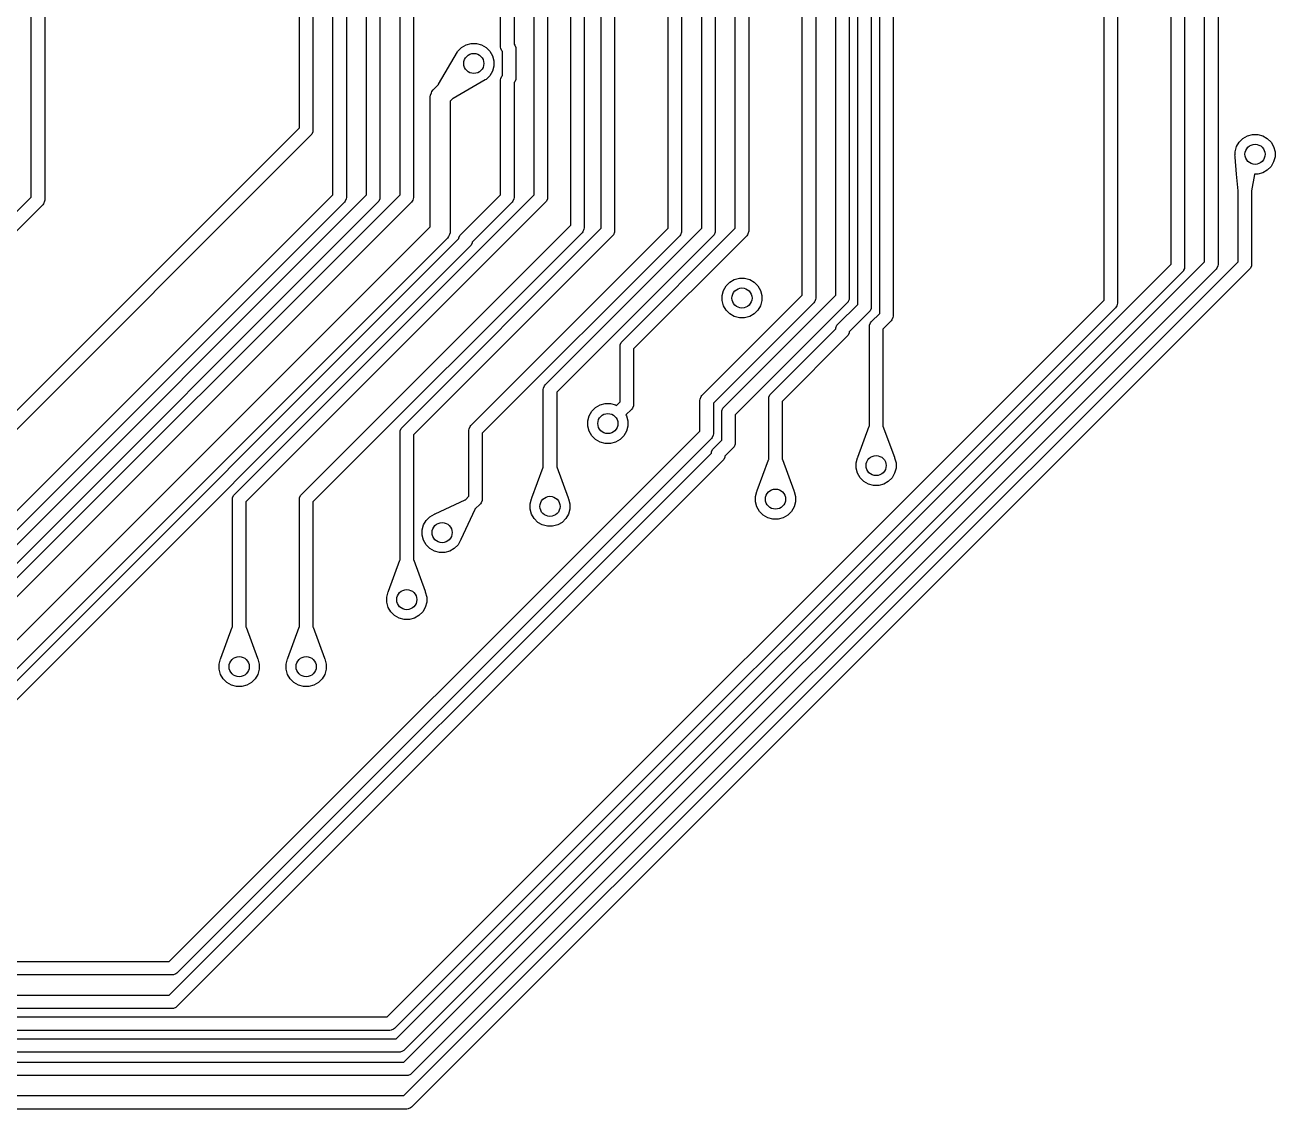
# Model space of a CAD drawing. Header units: inches. Extents: x 2.81 to 6.14, y -3.53 to -1.72.
# Drawn here: x 5.406 to 6.14, y -3.528 to -2.891 of the extents above; entities that cross this region are included whole.
import ezdxf

# ---------------------------------------------------------------- set-up
doc = ezdxf.new("R2010")
doc.units = ezdxf.units.IN
doc.header["$MEASUREMENT"] = 0
doc.layers.add('B.Cu', color=153, linetype='CONTINUOUS', true_color=0x4d7fc4)

msp = doc.modelspace()

# ---------------------------------------------------------------- linework, layer by layer
at = {"layer": 'B.Cu', "linetype": 'CONTINUOUS'}
for p, q in [((5.68504, -2.90373), (5.68504, -2.5037)), ((5.69291, -2.50365), (5.69291, -2.90212)), ((6.03937, -3.05251), (6.03937, -2.54307)), ((6.04724, -2.54302), (6.04724, -3.05414)), ((5.58661, -2.9905), (5.58661, -2.59843)), ((5.59449, -2.60004), (5.59449, -2.99213)), ((5.80315, -3.01018), (5.80315, -2.61974)), ((5.81102, -2.61811), (5.81102, -3.01181)), ((5.8622, -3.04955), (5.8622, -2.64745)), ((5.87008, -2.64906), (5.87008, -3.05118)), ((5.82283, -3.01018), (5.82283, -2.65748)), ((5.83071, -2.65909), (5.83071, -3.01181)), ((5.88189, -3.04955), (5.88189, -2.66659)), ((5.88976, -2.66661), (5.88976, -3.05118)), ((5.89476, -3.05488), (5.89476, -2.6825)), ((5.90264, -2.68413), (5.90264, -3.05651)), ((5.62598, -2.9905), (5.62598, -2.70757)), ((5.63386, -2.7092), (5.63386, -2.99213)), ((5.72619, -3.0084), (5.72619, -2.74516)), ((5.73407, -2.74622), (5.73407, -3.01003)), ((5.6063, -2.9905), (5.6063, -2.75591)), ((5.61417, -2.75752), (5.61417, -2.99213)), ((5.70472, -2.9905), (5.70472, -2.75953)), ((5.7126, -2.75958), (5.7126, -2.99213)), ((5.56693, -2.95113), (5.56693, -2.76556)), ((5.5748, -2.76717), (5.5748, -2.95276)), ((5.78346, -3.01018), (5.78346, -2.76556)), ((5.79134, -2.76717), (5.79134, -3.01181)), ((6.09843, -3.02987), (6.09843, -2.76556)), ((6.1063, -2.76717), (6.1063, -3.0315)), ((5.74409, -3.01018), (5.74409, -2.77559)), ((5.75197, -2.77722), (5.75197, -3.01181)), ((6.07874, -3.03134), (6.07874, -2.77929)), ((6.08661, -2.77924), (6.08661, -3.03297)), ((5.40945, -2.99197), (5.40945, -2.81496)), ((5.41732, -2.81659), (5.41732, -2.9936)), ((5.90764, -3.06022), (5.90764, -2.82858)), ((5.91551, -2.83021), (5.91551, -3.06185)), ((5.64866, -2.92554), (5.65966, -2.90664)), ((5.65966, -2.90664), (5.65992, -2.9062)), ((5.65966, -2.90664), (5.65966, -2.90664)), ((5.65992, -2.9062), (5.6621, -2.90402)), ((5.6621, -2.90402), (5.66477, -2.90247)), ((5.66477, -2.90247), (5.66775, -2.90168)), ((5.66775, -2.90168), (5.67083, -2.90168)), ((5.67083, -2.90168), (5.67381, -2.90247)), ((5.67381, -2.90247), (5.67648, -2.90402)), ((5.67648, -2.90402), (5.67866, -2.9062)), ((5.67866, -2.9062), (5.6802, -2.90887)), ((5.68511, -2.9045), (5.68504, -2.90373)), ((5.6857, -2.90592), (5.68511, -2.9045)), ((5.6861, -2.9064), (5.6857, -2.90592)), ((5.6861, -2.92037), (5.6861, -2.9064)), ((5.69291, -2.90212), (5.69331, -2.9026)), ((5.69331, -2.9026), (5.6939, -2.90402)), ((5.6939, -2.90402), (5.69398, -2.90479)), ((5.69398, -2.90479), (5.69398, -2.92198)), ((5.6802, -2.90887), (5.681, -2.91184)), ((5.681, -2.91184), (5.681, -2.91493)), ((5.67866, -2.92058), (5.67648, -2.92276)), ((5.6802, -2.91791), (5.67866, -2.92058)), ((5.681, -2.91493), (5.6802, -2.91791)), ((5.68511, -2.92227), (5.6857, -2.92086)), ((5.6857, -2.92086), (5.6861, -2.92037)), ((5.64543, -2.9289), (5.64861, -2.92571)), ((5.64861, -2.92571), (5.64866, -2.92554)), ((5.67603, -2.92302), (5.65714, -2.93402)), ((5.67606, -2.923), (5.67603, -2.92302)), ((5.67648, -2.92276), (5.67606, -2.923)), ((5.68504, -2.92304), (5.68511, -2.92227)), ((5.68504, -2.9905), (5.68504, -2.92304)), ((5.69331, -2.92417), (5.69291, -2.92465)), ((5.69291, -2.92465), (5.69291, -2.99213)), ((5.6939, -2.92275), (5.69331, -2.92417)), ((5.69398, -2.92198), (5.6939, -2.92275)), ((5.6437, -2.93307), (5.64381, -2.93192)), ((5.6437, -3.00936), (5.6437, -2.93307)), ((5.64381, -2.93192), (5.64436, -2.93061)), ((5.64436, -2.93061), (5.6447, -2.92979)), ((5.6447, -2.92979), (5.64543, -2.9289)), ((5.65699, -2.93404), (5.65551, -2.93552)), ((5.65551, -2.93552), (5.65551, -3.01181)), ((5.65714, -2.93402), (5.65699, -2.93404)), ((5.2664, -3.25165), (5.56693, -2.95113)), ((5.57365, -2.95554), (5.27082, -3.25837)), ((5.57414, -2.95494), (5.57365, -2.95554)), ((5.57473, -2.95352), (5.57414, -2.95494)), ((5.5748, -2.95276), (5.57473, -2.95352)), ((6.11869, -2.95955), (6.12087, -2.95737)), ((6.12087, -2.95737), (6.12354, -2.95583)), ((6.12354, -2.95583), (6.12652, -2.95503)), ((6.12652, -2.95503), (6.1296, -2.95503)), ((6.1296, -2.95503), (6.13258, -2.95583)), ((6.13258, -2.95583), (6.13525, -2.95737)), ((6.13525, -2.95737), (6.13743, -2.95955)), ((6.11635, -2.9652), (6.11715, -2.96222)), ((6.11635, -2.96689), (6.11635, -2.9652)), ((6.11715, -2.96222), (6.11869, -2.95955)), ((6.13743, -2.95955), (6.13897, -2.96222)), ((6.13897, -2.96222), (6.13977, -2.9652)), ((6.13977, -2.9652), (6.13977, -2.96828)), ((6.11628, -2.96711), (6.11635, -2.96689)), ((6.11635, -2.96793), (6.11628, -2.96711)), ((6.11635, -2.96828), (6.11635, -2.96793)), ((6.11639, -2.96845), (6.11635, -2.96828)), ((6.11724, -2.97842), (6.11639, -2.96845)), ((6.13897, -2.97126), (6.13743, -2.97393)), ((6.13977, -2.96828), (6.13897, -2.97126)), ((6.11807, -2.98818), (6.11724, -2.97842)), ((6.12782, -2.97869), (6.12605, -2.98822)), ((6.1296, -2.97845), (6.12779, -2.97845)), ((6.12779, -2.97845), (6.12782, -2.97869)), ((6.13258, -2.97765), (6.1296, -2.97845)), ((6.13525, -2.97611), (6.13258, -2.97765)), ((6.13743, -2.97393), (6.13525, -2.97611)), ((5.17776, -3.22366), (5.40945, -2.99197)), ((5.29971, -3.2774), (5.58661, -2.9905)), ((5.30652, -3.29028), (5.6063, -2.9905)), ((5.31333, -3.30315), (5.62598, -2.9905)), ((5.41725, -2.99437), (5.41666, -2.99579)), ((5.41732, -2.9936), (5.41725, -2.99437)), ((5.52871, -3.16651), (5.70472, -2.9905)), ((5.59382, -2.99431), (5.59334, -2.99491)), ((5.59441, -2.99289), (5.59382, -2.99431)), ((5.59449, -2.99213), (5.59441, -2.99289)), ((5.61351, -2.99431), (5.61302, -2.99491)), ((5.6141, -2.99289), (5.61351, -2.99431)), ((5.61417, -2.99213), (5.6141, -2.99289)), ((5.63319, -2.99431), (5.63271, -2.99491)), ((5.63349, -2.9936), (5.63319, -2.99431)), ((5.63378, -2.99289), (5.63349, -2.9936)), ((5.63386, -2.99213), (5.63378, -2.99289)), ((5.66166, -3.01387), (5.68504, -2.9905)), ((5.69225, -2.99431), (5.69176, -2.99491)), ((5.69284, -2.99289), (5.69225, -2.99431)), ((5.69291, -2.99213), (5.69284, -2.99289)), ((5.71193, -2.99431), (5.71145, -2.99491)), ((5.71252, -2.99289), (5.71193, -2.99431)), ((5.7126, -2.99213), (5.71252, -2.99289)), ((6.11811, -2.98826), (6.11807, -2.98818)), ((6.11811, -3.02987), (6.11811, -2.98826)), ((6.12605, -2.98822), (6.12598, -2.98833)), ((6.12598, -2.98833), (6.12598, -3.0315)), ((5.41617, -2.99639), (5.18218, -3.23038)), ((5.59334, -2.99491), (5.30412, -3.28412)), ((5.61302, -2.99491), (5.31093, -3.297)), ((5.63271, -2.99491), (5.31774, -3.30987)), ((5.41666, -2.99579), (5.41617, -2.99639)), ((5.71145, -2.99491), (5.53543, -3.17092)), ((5.69176, -2.99491), (5.66835, -3.01832)), ((5.3322, -3.32087), (5.6437, -3.00936)), ((5.56808, -3.16651), (5.72619, -3.0084)), ((5.65378, -3.01599), (5.33882, -3.33095)), ((5.33913, -3.33771), (5.66055, -3.01629)), ((5.73292, -3.01281), (5.5748, -3.17092)), ((5.62714, -3.12714), (5.74409, -3.01018)), ((5.75082, -3.01459), (5.63386, -3.13155)), ((5.65452, -3.01509), (5.65378, -3.01599)), ((5.65502, -3.01387), (5.65452, -3.01509)), ((5.6554, -3.01296), (5.65502, -3.01387)), ((5.65551, -3.01181), (5.6554, -3.01296)), ((5.66055, -3.01629), (5.66059, -3.01589)), ((5.66059, -3.01589), (5.66118, -3.01447)), ((5.66118, -3.01447), (5.66166, -3.01387)), ((5.66757, -3.12607), (5.78346, -3.01018)), ((5.79019, -3.01459), (5.67429, -3.13049)), ((5.71126, -3.10207), (5.80315, -3.01018)), ((5.80987, -3.01459), (5.71798, -3.10648)), ((5.7334, -3.01221), (5.73292, -3.01281)), ((5.73399, -3.01079), (5.7334, -3.01221)), ((5.73407, -3.01003), (5.73399, -3.01079)), ((5.7513, -3.014), (5.75082, -3.01459)), ((5.75189, -3.01258), (5.7513, -3.014)), ((5.75197, -3.01181), (5.75189, -3.01258)), ((5.75638, -3.07663), (5.82283, -3.01018)), ((5.82956, -3.01459), (5.7631, -3.08105)), ((5.79068, -3.014), (5.79019, -3.01459)), ((5.79126, -3.01258), (5.79068, -3.014)), ((5.79134, -3.01181), (5.79126, -3.01258)), ((5.81036, -3.014), (5.80987, -3.01459)), ((5.81095, -3.01258), (5.81036, -3.014)), ((5.81102, -3.01181), (5.81095, -3.01258)), ((5.83005, -3.014), (5.82956, -3.01459)), ((5.83047, -3.01296), (5.83005, -3.014)), ((5.83063, -3.01258), (5.83047, -3.01296)), ((5.83071, -3.01181), (5.83063, -3.01258)), ((5.66723, -3.02074), (5.34358, -3.3444)), ((5.66772, -3.02015), (5.66723, -3.02074)), ((5.66831, -3.01873), (5.66772, -3.02015)), ((5.66835, -3.01832), (5.66831, -3.01873)), ((5.62371, -3.48638), (6.07874, -3.03134)), ((5.62829, -3.51969), (6.11811, -3.02987)), ((5.62829, -3.5), (6.09843, -3.02987)), ((6.08546, -3.03576), (5.62812, -3.4931)), ((6.12483, -3.03428), (5.63271, -3.52641)), ((6.10515, -3.03428), (5.63271, -3.50672)), ((6.08595, -3.03516), (6.08546, -3.03576)), ((6.08612, -3.03475), (6.08595, -3.03516)), ((6.08654, -3.03374), (6.08612, -3.03475)), ((6.08661, -3.03297), (6.08654, -3.03374)), ((6.10564, -3.03368), (6.10515, -3.03428)), ((6.10622, -3.03226), (6.10564, -3.03368)), ((6.1063, -3.0315), (6.10622, -3.03226)), ((6.12532, -3.03368), (6.12483, -3.03428)), ((6.12591, -3.03226), (6.12532, -3.03368)), ((6.12598, -3.0315), (6.12591, -3.03226)), ((5.81586, -3.04666), (5.8174, -3.04399)), ((5.8174, -3.04399), (5.81958, -3.04181)), ((5.81958, -3.04181), (5.82225, -3.04027)), ((5.82225, -3.04027), (5.82523, -3.03947)), ((5.82523, -3.03947), (5.82831, -3.03947)), ((5.82831, -3.03947), (5.83129, -3.04027)), ((5.83129, -3.04027), (5.83396, -3.04181)), ((5.83396, -3.04181), (5.83614, -3.04399)), ((5.83614, -3.04399), (5.83768, -3.04666)), ((5.61837, -3.4735), (6.03937, -3.05251)), ((5.80324, -3.10852), (5.8622, -3.04955)), ((5.81506, -3.04964), (5.81586, -3.04666)), ((5.81506, -3.05272), (5.81506, -3.04964)), ((5.81586, -3.0557), (5.81506, -3.05272)), ((5.81611, -3.11533), (5.88189, -3.04955)), ((5.83768, -3.04666), (5.83848, -3.04964)), ((5.83848, -3.05272), (5.83768, -3.0557)), ((5.83848, -3.04964), (5.83848, -3.05272)), ((5.86942, -3.05337), (5.86893, -3.05396)), ((5.86947, -3.05324), (5.86942, -3.05337)), ((5.87, -3.05195), (5.86947, -3.05324)), ((5.87008, -3.05118), (5.87, -3.05195)), ((5.8891, -3.05337), (5.88861, -3.05396)), ((5.88915, -3.05324), (5.8891, -3.05337)), ((5.88969, -3.05195), (5.88915, -3.05324)), ((5.88976, -3.05118), (5.88969, -3.05195)), ((6.04609, -3.05692), (5.62279, -3.48022)), ((5.86893, -3.05396), (5.80996, -3.11293)), ((5.8174, -3.05837), (5.81586, -3.0557)), ((5.81958, -3.06055), (5.8174, -3.05837)), ((5.82225, -3.06209), (5.81958, -3.06055)), ((5.88861, -3.05396), (5.82283, -3.11974)), ((5.83396, -3.06055), (5.83129, -3.06209)), ((5.83614, -3.05837), (5.83396, -3.06055)), ((5.83768, -3.0557), (5.83614, -3.05837)), ((5.88304, -3.0666), (5.89476, -3.05488)), ((5.90148, -3.0593), (5.88975, -3.07104)), ((5.90197, -3.0587), (5.90148, -3.0593)), ((5.90256, -3.05728), (5.90197, -3.0587)), ((5.90264, -3.05651), (5.90256, -3.05728)), ((5.90273, -3.06513), (5.90764, -3.06022)), ((6.04658, -3.05633), (6.04609, -3.05692)), ((6.04684, -3.0557), (6.04658, -3.05633)), ((6.04717, -3.05491), (6.04684, -3.0557)), ((6.04724, -3.05414), (6.04717, -3.05491)), ((5.82523, -3.06289), (5.82225, -3.06209)), ((5.82831, -3.06289), (5.82523, -3.06289)), ((5.83129, -3.06209), (5.82831, -3.06289)), ((5.88197, -3.06862), (5.88255, -3.0672)), ((5.88255, -3.0672), (5.88304, -3.0666)), ((5.90157, -3.06791), (5.90165, -3.06714)), ((5.90157, -3.12627), (5.90157, -3.06791)), ((5.90165, -3.06714), (5.90224, -3.06572)), ((5.90224, -3.06572), (5.90273, -3.06513)), ((5.91436, -3.06463), (5.90945, -3.06954)), ((5.91485, -3.06403), (5.91436, -3.06463)), ((5.91544, -3.06261), (5.91485, -3.06403)), ((5.91551, -3.06185), (5.91544, -3.06261)), ((5.84367, -3.10745), (5.88191, -3.06922)), ((5.88861, -3.07365), (5.85039, -3.11187)), ((5.88191, -3.06922), (5.88197, -3.06862)), ((5.8891, -3.07305), (5.88861, -3.07365)), ((5.88969, -3.07163), (5.8891, -3.07305)), ((5.88975, -3.07104), (5.88969, -3.07163)), ((5.90945, -3.06954), (5.90945, -3.12622)), ((5.75523, -3.07942), (5.75531, -3.07865)), ((5.75523, -3.11214), (5.75523, -3.07942)), ((5.75531, -3.07865), (5.75589, -3.07723)), ((5.75589, -3.07723), (5.75638, -3.07663)), ((5.7631, -3.08105), (5.7631, -3.11377)), ((5.71011, -3.10485), (5.71018, -3.10409)), ((5.71011, -3.15023), (5.71011, -3.10485)), ((5.71018, -3.10409), (5.71077, -3.10267)), ((5.71077, -3.10267), (5.71126, -3.10207)), ((5.71798, -3.10648), (5.71798, -3.15023)), ((5.75307, -3.1143), (5.75523, -3.11214)), ((5.80209, -3.1113), (5.80216, -3.11053)), ((5.80209, -3.12935), (5.80209, -3.1113)), ((5.80216, -3.11053), (5.80275, -3.10911)), ((5.80275, -3.10911), (5.80324, -3.10852)), ((5.84252, -3.11024), (5.8426, -3.10947)), ((5.84252, -3.14595), (5.84252, -3.11024)), ((5.8426, -3.10947), (5.84318, -3.10805)), ((5.84318, -3.10805), (5.84367, -3.10745)), ((5.85039, -3.11187), (5.85039, -3.14596)), ((5.73712, -3.12039), (5.73866, -3.11772)), ((5.73866, -3.11772), (5.74084, -3.11554)), ((5.74084, -3.11554), (5.74351, -3.114)), ((5.74351, -3.114), (5.74649, -3.1132)), ((5.74649, -3.1132), (5.74957, -3.1132)), ((5.74957, -3.1132), (5.75255, -3.114)), ((5.75255, -3.114), (5.75307, -3.1143)), ((5.76195, -3.11656), (5.75864, -3.11986)), ((5.76244, -3.11596), (5.76195, -3.11656)), ((5.76303, -3.11454), (5.76244, -3.11596)), ((5.7631, -3.11377), (5.76303, -3.11454)), ((5.80996, -3.11293), (5.80996, -3.13098)), ((5.81496, -3.11811), (5.81504, -3.11734)), ((5.81496, -3.13469), (5.81496, -3.11811)), ((5.81504, -3.11734), (5.81562, -3.11592)), ((5.81562, -3.11592), (5.81611, -3.11533)), ((5.66649, -3.12809), (5.66708, -3.12667)), ((5.66708, -3.12667), (5.66757, -3.12607)), ((5.73632, -3.12337), (5.73712, -3.12039)), ((5.73632, -3.12645), (5.73632, -3.12337)), ((5.73712, -3.12943), (5.73632, -3.12645)), ((5.75864, -3.11986), (5.75894, -3.12039)), ((5.75894, -3.12039), (5.75974, -3.12337)), ((5.75974, -3.12645), (5.75894, -3.12943)), ((5.75974, -3.12337), (5.75974, -3.12645)), ((5.82283, -3.11974), (5.82283, -3.13632)), ((5.89475, -3.14468), (5.90146, -3.12639)), ((5.90146, -3.12639), (5.90157, -3.12627)), ((5.90945, -3.12622), (5.90945, -3.12622)), ((5.90945, -3.12622), (5.90956, -3.12639)), ((5.90956, -3.12639), (5.91627, -3.14468)), ((5.4905, -3.44094), (5.80209, -3.12935)), ((5.80881, -3.13377), (5.49491, -3.44767)), ((5.62598, -3.12992), (5.62606, -3.12915)), ((5.62598, -3.20501), (5.62598, -3.12992)), ((5.62606, -3.12915), (5.62665, -3.12773)), ((5.62665, -3.12773), (5.62714, -3.12714)), ((5.63386, -3.13155), (5.63386, -3.20501)), ((5.66642, -3.12886), (5.66649, -3.12809)), ((5.66642, -3.16766), (5.66642, -3.12886)), ((5.67429, -3.13049), (5.67429, -3.16929)), ((5.73866, -3.1321), (5.73712, -3.12943)), ((5.74084, -3.13428), (5.73866, -3.1321)), ((5.7574, -3.1321), (5.75522, -3.13428)), ((5.75894, -3.12943), (5.7574, -3.1321)), ((5.8093, -3.13317), (5.80881, -3.13377)), ((5.80988, -3.13175), (5.8093, -3.13317)), ((5.80996, -3.13098), (5.80988, -3.13175)), ((5.74351, -3.13582), (5.74084, -3.13428)), ((5.74649, -3.13662), (5.74351, -3.13582)), ((5.74957, -3.13662), (5.74649, -3.13662)), ((5.75255, -3.13582), (5.74957, -3.13662)), ((5.75522, -3.13428), (5.75255, -3.13582)), ((5.80897, -3.14161), (5.80956, -3.14019)), ((5.80956, -3.14019), (5.81005, -3.1396)), ((5.81005, -3.1396), (5.81496, -3.13469)), ((5.82168, -3.1391), (5.81675, -3.14403)), ((5.82217, -3.1385), (5.82168, -3.1391)), ((5.82276, -3.13708), (5.82217, -3.1385)), ((5.82283, -3.13632), (5.82276, -3.13708)), ((5.4905, -3.46063), (5.80891, -3.14221)), ((5.81562, -3.14664), (5.49491, -3.46735)), ((5.80891, -3.14221), (5.80897, -3.14161)), ((5.81611, -3.14605), (5.81562, -3.14664)), ((5.8167, -3.14463), (5.81611, -3.14605)), ((5.81675, -3.14403), (5.8167, -3.14463)), ((5.83573, -3.16427), (5.84238, -3.14616)), ((5.84238, -3.14616), (5.84247, -3.146)), ((5.84247, -3.146), (5.84252, -3.14595)), ((5.85039, -3.14596), (5.85048, -3.14603)), ((5.85048, -3.14603), (5.85048, -3.14603)), ((5.85048, -3.14603), (5.85052, -3.14612)), ((5.85052, -3.14612), (5.85719, -3.16427)), ((5.8938, -3.14806), (5.8946, -3.14509)), ((5.8938, -3.15115), (5.8938, -3.14806)), ((5.8946, -3.14509), (5.89475, -3.14482)), ((5.89475, -3.14482), (5.89475, -3.14468)), ((5.91627, -3.14468), (5.91627, -3.14482)), ((5.91627, -3.14482), (5.91642, -3.14509)), ((5.91642, -3.14509), (5.91722, -3.14806)), ((5.91722, -3.14806), (5.91722, -3.15115)), ((5.70331, -3.16855), (5.70996, -3.15043)), ((5.70996, -3.15043), (5.71006, -3.15028)), ((5.71006, -3.15028), (5.71011, -3.15023)), ((5.71798, -3.15023), (5.71806, -3.1503)), ((5.71806, -3.1503), (5.71807, -3.15031)), ((5.71807, -3.15031), (5.71811, -3.15039)), ((5.71811, -3.15039), (5.72477, -3.16855)), ((5.8946, -3.15413), (5.8938, -3.15115)), ((5.89614, -3.1568), (5.8946, -3.15413)), ((5.91642, -3.15413), (5.91488, -3.1568)), ((5.91722, -3.15115), (5.91642, -3.15413)), ((5.89832, -3.15898), (5.89614, -3.1568)), ((5.90099, -3.16052), (5.89832, -3.15898)), ((5.90397, -3.16132), (5.90099, -3.16052)), ((5.90705, -3.16132), (5.90397, -3.16132)), ((5.91003, -3.16052), (5.90705, -3.16132)), ((5.9127, -3.15898), (5.91003, -3.16052)), ((5.91488, -3.1568), (5.9127, -3.15898)), ((5.52756, -3.16929), (5.52763, -3.16852)), ((5.52756, -3.24438), (5.52756, -3.16929)), ((5.52763, -3.16852), (5.52822, -3.1671)), ((5.52822, -3.1671), (5.52871, -3.16651)), ((5.52822, -3.1671), (5.52822, -3.1671)), ((5.53543, -3.17092), (5.53543, -3.24433)), ((5.56693, -3.16929), (5.567, -3.16852)), ((5.56693, -3.24438), (5.56693, -3.16929)), ((5.567, -3.16852), (5.56759, -3.1671)), ((5.56759, -3.1671), (5.56808, -3.16651)), ((5.56759, -3.1671), (5.56759, -3.1671)), ((5.5748, -3.17092), (5.5748, -3.24438)), ((5.64655, -3.17788), (5.66423, -3.1697)), ((5.66423, -3.1697), (5.66439, -3.16969)), ((5.66439, -3.16969), (5.66642, -3.16766)), ((5.67422, -3.17006), (5.67363, -3.17148)), ((5.67429, -3.16929), (5.67422, -3.17006)), ((5.70233, -3.17202), (5.70313, -3.16905)), ((5.70313, -3.16905), (5.70328, -3.16878)), ((5.70328, -3.16872), (5.70331, -3.16856)), ((5.70328, -3.16873), (5.70328, -3.16872)), ((5.70328, -3.16878), (5.70328, -3.16873)), ((5.70331, -3.16856), (5.70331, -3.16855)), ((5.72477, -3.16855), (5.7248, -3.16873)), ((5.7248, -3.16873), (5.7248, -3.16878)), ((5.7248, -3.16878), (5.72496, -3.16905)), ((5.72496, -3.16905), (5.72575, -3.17202)), ((5.83475, -3.16775), (5.83554, -3.16477)), ((5.83475, -3.17083), (5.83475, -3.16775)), ((5.83554, -3.17381), (5.83475, -3.17083)), ((5.83554, -3.16477), (5.8357, -3.16451)), ((5.8357, -3.16445), (5.83572, -3.16428)), ((5.8357, -3.16451), (5.8357, -3.16445)), ((5.8357, -3.16445), (5.8357, -3.16445)), ((5.83572, -3.16428), (5.83573, -3.16427)), ((5.85719, -3.16427), (5.85721, -3.16445)), ((5.85721, -3.16445), (5.85721, -3.1645)), ((5.85721, -3.1645), (5.85737, -3.16477)), ((5.85737, -3.16477), (5.85817, -3.16775)), ((5.85817, -3.17083), (5.85737, -3.17381)), ((5.85817, -3.16775), (5.85817, -3.17083)), ((5.64348, -3.17961), (5.64615, -3.17806)), ((5.64615, -3.17806), (5.64644, -3.17799)), ((5.64644, -3.17799), (5.64655, -3.17788)), ((5.66995, -3.17542), (5.66176, -3.1931)), ((5.66999, -3.17523), (5.66995, -3.17542)), ((5.67314, -3.17208), (5.66999, -3.17522)), ((5.66999, -3.17522), (5.66999, -3.17523)), ((5.67363, -3.17148), (5.67314, -3.17208)), ((5.70233, -3.17511), (5.70233, -3.17202)), ((5.70313, -3.17809), (5.70233, -3.17511)), ((5.70467, -3.18076), (5.70313, -3.17809)), ((5.72496, -3.17809), (5.72341, -3.18076)), ((5.72575, -3.17511), (5.72496, -3.17809)), ((5.72575, -3.17202), (5.72575, -3.17511)), ((5.83709, -3.17648), (5.83554, -3.17381)), ((5.83927, -3.17866), (5.83709, -3.17648)), ((5.85583, -3.17648), (5.85365, -3.17866)), ((5.85737, -3.17381), (5.85583, -3.17648)), ((5.63896, -3.18743), (5.63976, -3.18446)), ((5.63976, -3.18446), (5.6413, -3.18179)), ((5.6413, -3.18179), (5.64348, -3.17961)), ((5.70685, -3.18294), (5.70467, -3.18076)), ((5.70952, -3.18448), (5.70685, -3.18294)), ((5.7125, -3.18528), (5.70952, -3.18448)), ((5.71559, -3.18528), (5.7125, -3.18528)), ((5.71856, -3.18448), (5.71559, -3.18528)), ((5.72123, -3.18294), (5.71856, -3.18448)), ((5.72341, -3.18076), (5.72123, -3.18294)), ((5.84194, -3.1802), (5.83927, -3.17866)), ((5.84492, -3.181), (5.84194, -3.1802)), ((5.848, -3.181), (5.84492, -3.181)), ((5.85098, -3.1802), (5.848, -3.181)), ((5.85365, -3.17866), (5.85098, -3.1802)), ((5.63896, -3.19052), (5.63896, -3.18743)), ((5.63976, -3.1935), (5.63896, -3.19052)), ((5.6413, -3.19617), (5.63976, -3.1935)), ((5.64348, -3.19835), (5.6413, -3.19617)), ((5.64615, -3.19989), (5.64348, -3.19835)), ((5.64913, -3.20069), (5.64615, -3.19989)), ((5.65519, -3.19989), (5.65221, -3.20069)), ((5.65786, -3.19835), (5.65519, -3.19989)), ((5.66004, -3.19617), (5.65786, -3.19835)), ((5.66158, -3.1935), (5.66004, -3.19617)), ((5.66166, -3.19319), (5.66158, -3.1935)), ((5.66176, -3.1931), (5.66166, -3.19319)), ((5.61919, -3.22333), (5.62584, -3.20521)), ((5.62584, -3.20521), (5.62594, -3.20506)), ((5.62594, -3.20506), (5.62598, -3.20501)), ((5.63386, -3.20501), (5.63394, -3.20508)), ((5.63394, -3.20508), (5.63394, -3.20509)), ((5.63394, -3.20509), (5.63399, -3.20517)), ((5.63399, -3.20517), (5.64065, -3.22333)), ((5.65221, -3.20069), (5.64913, -3.20069)), ((5.61821, -3.2268), (5.61901, -3.22383)), ((5.61821, -3.22989), (5.61821, -3.2268)), ((5.61901, -3.22383), (5.61916, -3.22356)), ((5.61916, -3.2235), (5.61919, -3.22334)), ((5.61916, -3.22351), (5.61916, -3.2235)), ((5.61916, -3.22356), (5.61916, -3.22351)), ((5.61919, -3.22334), (5.61919, -3.22333)), ((5.64065, -3.22333), (5.64068, -3.22351)), ((5.64068, -3.22351), (5.64068, -3.22356)), ((5.64068, -3.22356), (5.64083, -3.22383)), ((5.64083, -3.22383), (5.64163, -3.2268)), ((5.64163, -3.2268), (5.64163, -3.22989)), ((5.61901, -3.23287), (5.61821, -3.22989)), ((5.62055, -3.23554), (5.61901, -3.23287)), ((5.62273, -3.23772), (5.62055, -3.23554)), ((5.63929, -3.23554), (5.63711, -3.23772)), ((5.64083, -3.23287), (5.63929, -3.23554)), ((5.64163, -3.22989), (5.64083, -3.23287)), ((5.53543, -3.24433), (5.53544, -3.24433)), ((5.53544, -3.24433), (5.53554, -3.2445)), ((5.6254, -3.23926), (5.62273, -3.23772)), ((5.62838, -3.24006), (5.6254, -3.23926)), ((5.63146, -3.24006), (5.62838, -3.24006)), ((5.63444, -3.23926), (5.63146, -3.24006)), ((5.63711, -3.23772), (5.63444, -3.23926)), ((5.52073, -3.26279), (5.52745, -3.2445)), ((5.52745, -3.2445), (5.52756, -3.24438)), ((5.53554, -3.2445), (5.54226, -3.26279)), ((5.56014, -3.2627), (5.56679, -3.24458)), ((5.56679, -3.24458), (5.56688, -3.24443)), ((5.56688, -3.24443), (5.56693, -3.24438)), ((5.5748, -3.24438), (5.57489, -3.24445)), ((5.57489, -3.24445), (5.57489, -3.24446)), ((5.57489, -3.24446), (5.57493, -3.24454)), ((5.57493, -3.24454), (5.5816, -3.2627)), ((5.51979, -3.26617), (5.52058, -3.2632)), ((5.51979, -3.26926), (5.51979, -3.26617)), ((5.52058, -3.2632), (5.52074, -3.26293)), ((5.52074, -3.26293), (5.52073, -3.26279)), ((5.54226, -3.26279), (5.54225, -3.26293)), ((5.54225, -3.26293), (5.54241, -3.2632)), ((5.54241, -3.2632), (5.54321, -3.26617)), ((5.54321, -3.26617), (5.54321, -3.26926)), ((5.55916, -3.26617), (5.55995, -3.2632)), ((5.55916, -3.26926), (5.55916, -3.26617)), ((5.55995, -3.2632), (5.56011, -3.26293)), ((5.56011, -3.26287), (5.56013, -3.26271)), ((5.56011, -3.26288), (5.56011, -3.26287)), ((5.56011, -3.26293), (5.56011, -3.26288)), ((5.56013, -3.26271), (5.56014, -3.2627)), ((5.5816, -3.2627), (5.58162, -3.26288)), ((5.58162, -3.26288), (5.58162, -3.26293)), ((5.58162, -3.26293), (5.58178, -3.2632)), ((5.58178, -3.2632), (5.58258, -3.26617)), ((5.58258, -3.26617), (5.58258, -3.26926)), ((5.52058, -3.27224), (5.51979, -3.26926)), ((5.52213, -3.27491), (5.52058, -3.27224)), ((5.54241, -3.27224), (5.54087, -3.27491)), ((5.54321, -3.26926), (5.54241, -3.27224)), ((5.55995, -3.27224), (5.55916, -3.26926)), ((5.5615, -3.27491), (5.55995, -3.27224)), ((5.58178, -3.27224), (5.58024, -3.27491)), ((5.58258, -3.26926), (5.58178, -3.27224)), ((5.52431, -3.27709), (5.52213, -3.27491)), ((5.52698, -3.27863), (5.52431, -3.27709)), ((5.52995, -3.27943), (5.52698, -3.27863)), ((5.53304, -3.27943), (5.52995, -3.27943)), ((5.53602, -3.27863), (5.53304, -3.27943)), ((5.53869, -3.27709), (5.53602, -3.27863)), ((5.54087, -3.27491), (5.53869, -3.27709)), ((5.56368, -3.27709), (5.5615, -3.27491)), ((5.56635, -3.27863), (5.56368, -3.27709)), ((5.56932, -3.27943), (5.56635, -3.27863)), ((5.57241, -3.27943), (5.56932, -3.27943)), ((5.57539, -3.27863), (5.57241, -3.27943)), ((5.57806, -3.27709), (5.57539, -3.27863)), ((5.58024, -3.27491), (5.57806, -3.27709)), ((4.13697, -3.44094), (5.4905, -3.44094)), ((5.49213, -3.44882), (4.13534, -3.44882)), ((5.49289, -3.44874), (5.49213, -3.44882)), ((5.49431, -3.44816), (5.49289, -3.44874)), ((5.49491, -3.44767), (5.49431, -3.44816)), ((4.05675, -3.46063), (5.4905, -3.46063)), ((5.49213, -3.4685), (4.05512, -3.4685)), ((5.49289, -3.46843), (5.49213, -3.4685)), ((5.49431, -3.46784), (5.49289, -3.46843)), ((5.49491, -3.46735), (5.49431, -3.46784)), ((4.0073, -3.4735), (5.61837, -3.4735)), ((3.98407, -3.48638), (5.62371, -3.48638)), ((5.62, -3.48138), (4.00567, -3.48138)), ((5.62077, -3.4813), (5.62, -3.48138)), ((5.62219, -3.48071), (5.62077, -3.4813)), ((5.62279, -3.48022), (5.62219, -3.48071)), ((5.62752, -3.49359), (5.6261, -3.49418)), ((5.62812, -3.4931), (5.62752, -3.49359)), ((3.93864, -3.5), (5.62829, -3.5)), ((5.62534, -3.49425), (3.98244, -3.49425)), ((5.6261, -3.49418), (5.62534, -3.49425)), ((5.62992, -3.50787), (3.93701, -3.50787)), ((5.63069, -3.5078), (5.62992, -3.50787)), ((5.63211, -3.50721), (5.63069, -3.5078)), ((5.63271, -3.50672), (5.63211, -3.50721)), ((3.50394, -3.51969), (5.62829, -3.51969)), ((5.62992, -3.52756), (3.50394, -3.52756)), ((5.63069, -3.52748), (5.62992, -3.52756)), ((5.63211, -3.5269), (5.63069, -3.52748)), ((5.63271, -3.52641), (5.63211, -3.5269))]:
    msp.add_line(p, q, dxfattribs=at)
at = {"layer": 'B.Cu'}
for centre in [(5.66929, -2.91339), (6.12806, -2.96674), (5.82677, -3.05118), (5.74803, -3.12491), (5.90551, -3.14961), (5.84646, -3.16929), (5.71404, -3.17357), (5.65067, -3.18898), (5.62992, -3.22835), (5.5315, -3.26772), (5.57087, -3.26772)]:
    msp.add_circle(centre, 0.00591, dxfattribs=at)

doc.saveas('drawing.dxf')
